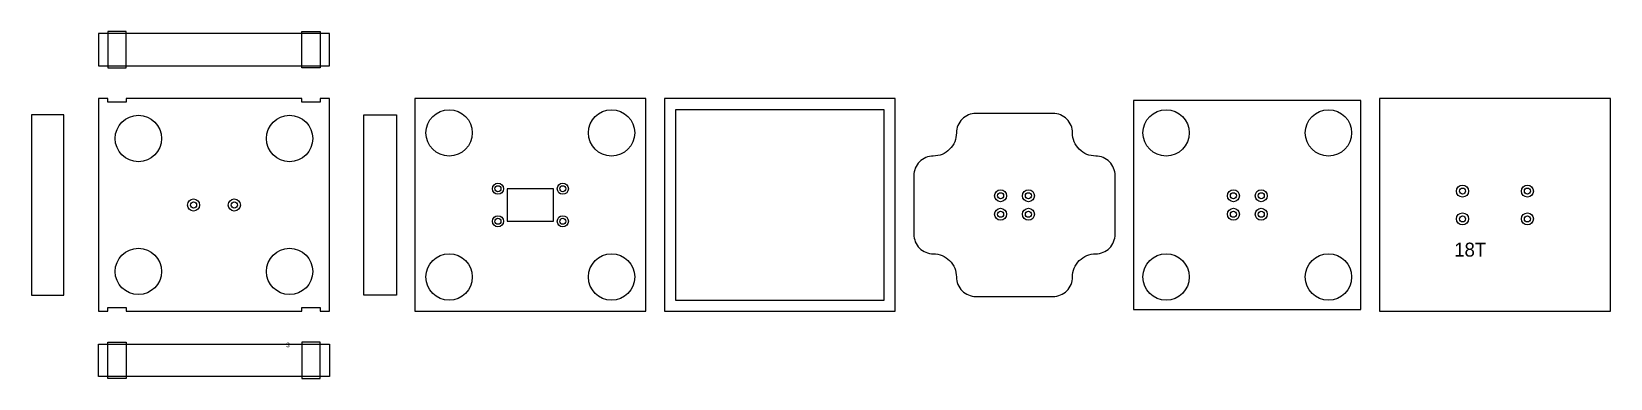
# Model space of a CAD drawing. Header units: millimetres. Extents: x 343 to 2047, y 192 to 566.
import ezdxf

# ---------------------------------------------------------------- set-up
doc = ezdxf.new("R2010")
doc.units = ezdxf.units.MM
for name, color, linetype in [('TEXT', 3, 'Continuous'), ('볼트 구멍', 7, 'Continuous'), ('치구', 7, 'Continuous')]:
    doc.layers.add(name, color=color, linetype=linetype)

msp = doc.modelspace()

# ---------------------------------------------------------------- linework, layer by layer
at = {"layer": '볼트 구멍', "color": 3}
msp.add_lwpolyline([(906, 361.5), (906, 396.5), (856, 396.5), (856, 361.5)], close=True, dxfattribs=at)
at = {"layer": '볼트 구멍', "color": 6}
for centre, radius in [((846, 396.5), 6), ((916, 396.5), 6), ((1388.6, 389), 6.5), ((1418.6, 389), 6.5), ((1639.9, 389), 6.5), ((1669.9, 389), 6.5), ((1887.2, 394), 6.5), ((1957.2, 394), 6.5), ((1388.6, 369), 6.5), ((1418.6, 369), 6.5), ((1639.9, 369), 6.5), ((1669.9, 369), 6.5), ((846, 361.5), 6), ((916, 361.5), 6), ((1887.2, 364), 6.5), ((1957.2, 364), 6.5)]:
    msp.add_circle(centre, radius, dxfattribs=at)
at = {"layer": '볼트 구멍', "color": 3}
for centre in [(846, 396.5), (916, 396.5), (1388.6, 389), (1418.6, 389), (1639.9, 389), (1669.9, 389), (1887.2, 394), (1957.2, 394), (517.4, 379), (561.4, 379), (846, 361.5), (916, 361.5), (1388.6, 369), (1418.6, 369), (1639.9, 369), (1669.9, 369), (1887.2, 364), (1957.2, 364)]:
    msp.add_circle(centre, 3.25, dxfattribs=at)
at = {"layer": '볼트 구멍', "color": 2}
for centre in [(517.4, 379), (561.4, 379)]:
    msp.add_circle(centre, 6.5, dxfattribs=at)
at = {"layer": '치구'}
for points in [[(414.8, 528.9), (664.1, 528.9), (664.1, 563.9), (414.8, 563.9)], [(414.8, 264.4), (424.8, 264.4), (424.8, 268.4), (444.8, 268.4), (444.8, 264.4), (634.1, 264.4), (634.1, 268.4), (654.1, 268.4), (654.1, 264.4), (664.1, 264.4), (664.1, 493.7), (654.1, 493.7), (654.1, 489.7), (634.1, 489.7), (634.1, 493.7), (444.8, 493.7), (444.8, 489.7), (424.8, 489.7), (424.8, 493.7), (414.8, 493.7)], [(756.3, 493.7), (756.3, 264.4), (1005.6, 264.4), (1005.6, 493.7)], [(1274.9, 264.4), (1274.9, 493.7), (1025.6, 493.7), (1025.6, 264.4)], [(1037.6, 276.4), (1262.9, 276.4), (1262.9, 481.7), (1037.6, 481.7)], [(1532.2, 491.7), (1532.2, 266.4), (1777.5, 266.4), (1777.5, 491.7)], [(1797.5, 493.7), (1797.5, 264.4), (2046.8, 264.4), (2046.8, 493.7)], [(377.5, 476.3), (342.5, 476.3), (342.5, 281.8), (377.5, 281.8)], [(701.3, 476.3), (736.3, 476.3), (736.3, 281.8), (701.3, 281.8)], [(414.8, 229.1), (664.1, 229.1), (664.1, 194.1), (414.8, 194.1)]]:
    msp.add_lwpolyline(points, close=True, dxfattribs=at)
at = {"layer": '치구', "color": 1}
for points in [[(424.8, 526.9), (444.8, 526.9), (444.8, 565.9), (424.8, 565.9)], [(654.1, 526.9), (634.1, 526.9), (634.1, 565.9), (654.1, 565.9)], [(424.8, 231.1), (444.8, 231.1), (444.8, 192.1), (424.8, 192.1)], [(654.1, 231.1), (634.1, 231.1), (634.1, 192.1), (654.1, 192.1)]]:
    msp.add_lwpolyline(points, close=True, dxfattribs=at)
at = {"layer": '치구'}
msp.add_lwpolyline([(1294.9, 347.4, 0.414214), (1315.9, 326.4, -0.414214), (1340.9, 301.4, 0.414214), (1361.9, 280.4), (1445.2, 280.4, 0.414214), (1466.2, 301.4, -0.414214), (1491.2, 326.4, 0.414214), (1512.2, 347.4), (1512.2, 410.7, 0.414214), (1491.2, 431.7, -0.414214), (1466.2, 456.7, 0.414214), (1445.2, 477.7), (1361.9, 477.7, 0.414214), (1340.9, 456.7, -0.414214), (1315.9, 431.7, 0.414214), (1294.9, 410.7)], format="xyb", close=True, dxfattribs=at)
for centre in [(793.3, 456.7), (968.6, 456.7), (1567.2, 456.7), (1742.5, 456.7), (457.8, 450.7), (621.1, 450.7), (457.8, 307.4), (621.1, 307.4), (793.3, 301.4), (968.6, 301.4), (1567.2, 301.4), (1742.5, 301.4)]:
    msp.add_circle(centre, 25, dxfattribs=at)

# ---------------------------------------------------------------- texts
at = {"layer": 'TEXT', "color": 1}
for s, height, p in [('18T', 15, (1878.2, 323.4)), ('3', 5, (617.4, 225.7))]:
    msp.add_text(s, height=height, dxfattribs=at).set_placement(p)

doc.saveas('drawing.dxf')
